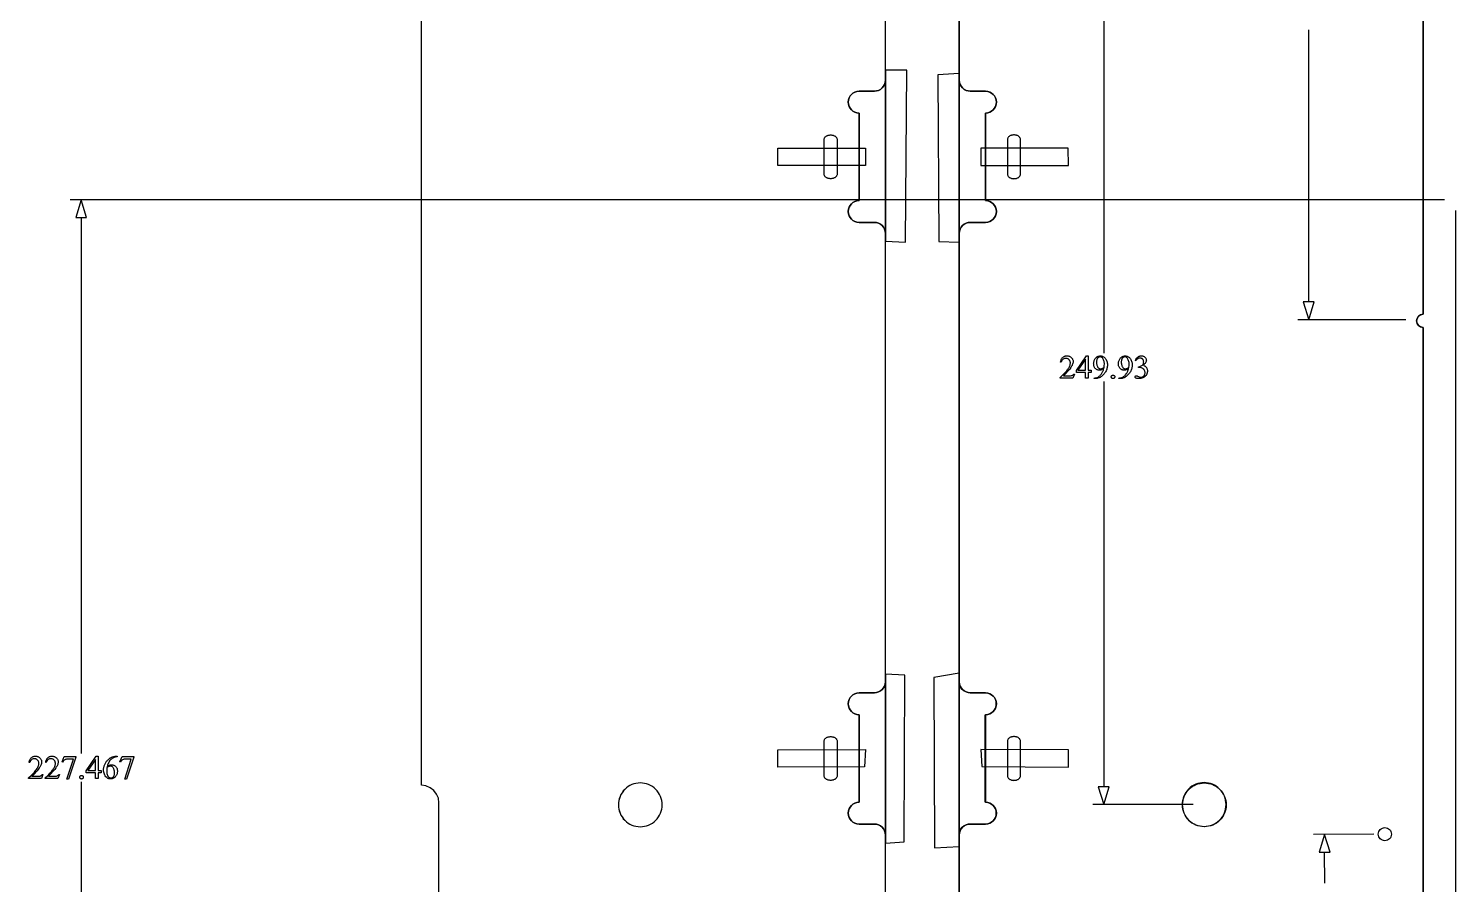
# Model space of a CAD drawing. Extents: x -326 to 246, y -295 to 240.
# Drawn here: x -326.1 to 0, y -156.5 to 39.1 of the extents above; entities that cross this region are included whole.
import ezdxf

# ---------------------------------------------------------------- set-up
doc = ezdxf.new("R2010")
doc.units = 0
doc.layers.add('DIMENSIONS', color=253, linetype='CONTINUOUS')
doc.layers.add('LAYER0', color=13, linetype='CONTINUOUS')

msp = doc.modelspace()

# ---------------------------------------------------------------- linework, layer by layer
at = {"layer": 'DIMENSIONS'}
for points in [[(-80.37, 107.65), (-80.37, -35.07)], [(-33.53, -23.38), (-33.53, 38.8)], [(-2.5, 0), (-316.53, 0)], [(-314.03, 0), (-315.28, -4.05)], [(-312.78, -4.05), (-314.03, 0)], [(0, -2.5), (0, -294.9)], [(-315.28, -4.05), (-312.78, -4.05)], [(-314.03, -4.05), (-314.03, -126.57)], [(-32.28, -23.38), (-34.78, -23.38)], [(-34.78, -23.38), (-33.53, -27.43)], [(-33.53, -27.43), (-32.28, -23.38)], [(-11.35, -27.43), (-36.03, -27.43)], [(-80.37, -41.53), (-80.37, -134.19)], [(-314.03, -133.02), (-314.03, -223.42)], [(-79.12, -134.19), (-81.62, -134.19)], [(-81.62, -134.19), (-80.37, -138.23)], [(-80.37, -138.23), (-79.12, -134.19)], [(-59.93, -138.23), (-82.87, -138.23)], [(-18.63, -145.01), (-32.42, -145.07)], [(-29.92, -145.06), (-31.15, -149.11)], [(-28.65, -149.1), (-29.92, -145.06)], [(-31.15, -149.11), (-28.65, -149.1)], [(-29.87, -156.19), (-29.9, -149.11)]]:
    msp.add_lwpolyline(points, dxfattribs=at)
for points in [[(-87.06, -39.84), (-87.41, -40.8), (-90.36, -40.8), (-90.36, -40.66), (-89.76, -40.1), (-89.5, -39.83), (-89.25, -39.59), (-89.04, -39.35), (-88.84, -39.13), (-88.68, -38.92), (-88.53, -38.72), (-88.41, -38.54), (-88.3, -38.36), (-88.21, -38.18), (-88.13, -38), (-88.07, -37.83), (-88.03, -37.67), (-88.01, -37.51), (-88, -37.35), (-88, -37.23), (-88.02, -37.12), (-88.04, -37.02), (-88.07, -36.92), (-88.11, -36.82), (-88.16, -36.73), (-88.22, -36.65), (-88.29, -36.57), (-88.37, -36.5), (-88.44, -36.43), (-88.53, -36.38), (-88.61, -36.34), (-88.7, -36.3), (-88.79, -36.28), (-88.89, -36.27), (-88.99, -36.26), (-89.17, -36.27), (-89.34, -36.31), (-89.5, -36.38), (-89.65, -36.48), (-89.72, -36.53), (-89.79, -36.6), (-89.85, -36.67), (-89.91, -36.74), (-90, -36.91), (-90.08, -37.11), (-90.22, -37.11), (-90.19, -36.94), (-90.16, -36.79), (-90.11, -36.64), (-90.06, -36.51), (-89.99, -36.38), (-89.92, -36.26), (-89.84, -36.16), (-89.75, -36.06), (-89.65, -35.98), (-89.54, -35.9), (-89.43, -35.84), (-89.32, -35.79), (-89.19, -35.75), (-89.07, -35.72), (-88.93, -35.7), (-88.79, -35.7), (-88.64, -35.7), (-88.5, -35.72), (-88.36, -35.75), (-88.23, -35.79), (-88.11, -35.85), (-87.99, -35.92), (-87.88, -36), (-87.78, -36.09), (-87.68, -36.19), (-87.6, -36.29), (-87.53, -36.4), (-87.47, -36.51), (-87.43, -36.63), (-87.39, -36.75), (-87.38, -36.88), (-87.37, -37.01), (-87.38, -37.2), (-87.41, -37.39), (-87.47, -37.58), (-87.55, -37.77), (-87.62, -37.92), (-87.7, -38.07), (-87.8, -38.23), (-87.9, -38.38), (-88.15, -38.7), (-88.43, -39.03), (-89.18, -39.84), (-89.42, -40.09), (-89.58, -40.24), (-88.27, -40.24), (-87.93, -40.24), (-87.71, -40.21), (-87.64, -40.2), (-87.56, -40.17), (-87.49, -40.14), (-87.42, -40.09), (-87.36, -40.04), (-87.3, -39.98), (-87.25, -39.92), (-87.2, -39.84)], [(-83.24, -38.96), (-83.24, -39.48), (-83.91, -39.48), (-83.91, -40.8), (-84.52, -40.8), (-84.52, -39.48), (-86.63, -39.48), (-86.63, -39.01), (-84.31, -35.7), (-83.91, -35.7), (-83.91, -38.96)], [(-82.58, -40.9), (-82.58, -40.77), (-82.34, -40.75), (-82.11, -40.71), (-81.89, -40.64), (-81.68, -40.54), (-81.58, -40.48), (-81.48, -40.42), (-81.38, -40.34), (-81.28, -40.25), (-81.18, -40.15), (-81.08, -40.04), (-80.89, -39.79), (-80.79, -39.65), (-80.71, -39.51), (-80.63, -39.37), (-80.56, -39.22), (-80.5, -39.08), (-80.44, -38.92), (-80.39, -38.77), (-80.35, -38.61), (-80.49, -38.69), (-80.63, -38.77), (-80.77, -38.83), (-80.9, -38.89), (-81.03, -38.93), (-81.16, -38.96), (-81.28, -38.97), (-81.4, -38.98), (-81.53, -38.97), (-81.65, -38.95), (-81.77, -38.92), (-81.89, -38.88), (-82, -38.82), (-82.1, -38.75), (-82.2, -38.67), (-82.3, -38.57), (-82.39, -38.47), (-82.46, -38.35), (-82.53, -38.23), (-82.58, -38.1), (-82.62, -37.96), (-82.65, -37.81), (-82.67, -37.65), (-82.68, -37.49), (-82.67, -37.33), (-82.65, -37.17), (-82.62, -37.02), (-82.58, -36.87), (-82.53, -36.72), (-82.46, -36.59), (-82.39, -36.45), (-82.3, -36.32), (-82.18, -36.17), (-82.06, -36.05), (-81.92, -35.94), (-81.78, -35.85), (-81.62, -35.78), (-81.46, -35.74), (-81.29, -35.71), (-81.12, -35.7), (-80.96, -35.7), (-80.82, -35.73), (-80.68, -35.77), (-80.54, -35.82), (-80.42, -35.9), (-80.29, -35.98), (-80.17, -36.09), (-80.06, -36.21), (-79.94, -36.37), (-79.83, -36.54), (-79.73, -36.72), (-79.66, -36.91), (-79.6, -37.11), (-79.56, -37.32), (-79.53, -37.53), (-79.52, -37.76), (-79.53, -37.97), (-79.55, -38.17), (-79.58, -38.37), (-79.63, -38.57), (-79.68, -38.76), (-79.75, -38.95), (-79.84, -39.13), (-79.93, -39.32), (-80.04, -39.49), (-80.16, -39.66), (-80.28, -39.82), (-80.42, -39.98), (-80.57, -40.12), (-80.73, -40.26), (-80.89, -40.39), (-81.07, -40.51), (-81.22, -40.6), (-81.38, -40.68), (-81.53, -40.75), (-81.69, -40.81), (-81.86, -40.85), (-82.02, -40.88), (-82.19, -40.9), (-82.37, -40.9)], [(-76.91, -40.9), (-76.91, -40.77), (-76.68, -40.75), (-76.45, -40.71), (-76.23, -40.64), (-76.02, -40.54), (-75.92, -40.48), (-75.82, -40.42), (-75.71, -40.34), (-75.61, -40.25), (-75.51, -40.15), (-75.42, -40.04), (-75.22, -39.79), (-75.13, -39.65), (-75.04, -39.51), (-74.97, -39.37), (-74.89, -39.22), (-74.83, -39.08), (-74.78, -38.92), (-74.73, -38.77), (-74.69, -38.61), (-74.83, -38.69), (-74.97, -38.77), (-75.1, -38.83), (-75.24, -38.89), (-75.37, -38.93), (-75.49, -38.96), (-75.61, -38.97), (-75.73, -38.98), (-75.86, -38.97), (-75.99, -38.95), (-76.11, -38.92), (-76.22, -38.88), (-76.33, -38.82), (-76.44, -38.75), (-76.54, -38.67), (-76.64, -38.57), (-76.72, -38.47), (-76.8, -38.35), (-76.86, -38.23), (-76.92, -38.1), (-76.96, -37.96), (-76.99, -37.81), (-77.01, -37.65), (-77.01, -37.49), (-77.01, -37.33), (-76.99, -37.17), (-76.96, -37.02), (-76.92, -36.87), (-76.86, -36.72), (-76.8, -36.59), (-76.72, -36.45), (-76.64, -36.32), (-76.52, -36.17), (-76.39, -36.05), (-76.26, -35.94), (-76.11, -35.85), (-75.96, -35.78), (-75.8, -35.74), (-75.63, -35.71), (-75.45, -35.7), (-75.3, -35.7), (-75.16, -35.73), (-75.02, -35.77), (-74.88, -35.82), (-74.75, -35.9), (-74.63, -35.98), (-74.51, -36.09), (-74.4, -36.21), (-74.27, -36.37), (-74.16, -36.54), (-74.07, -36.72), (-73.99, -36.91), (-73.93, -37.11), (-73.89, -37.32), (-73.87, -37.53), (-73.86, -37.76), (-73.87, -37.97), (-73.88, -38.17), (-73.92, -38.37), (-73.96, -38.57), (-74.02, -38.76), (-74.09, -38.95), (-74.17, -39.13), (-74.27, -39.32), (-74.38, -39.49), (-74.49, -39.66), (-74.62, -39.82), (-74.76, -39.98), (-74.91, -40.12), (-75.06, -40.26), (-75.23, -40.39), (-75.41, -40.51), (-75.56, -40.6), (-75.71, -40.68), (-75.87, -40.75), (-76.03, -40.81), (-76.19, -40.85), (-76.36, -40.88), (-76.53, -40.9), (-76.7, -40.9)], [(-73.15, -36.75), (-73.04, -36.51), (-72.91, -36.3), (-72.77, -36.12), (-72.69, -36.04), (-72.61, -35.97), (-72.53, -35.91), (-72.44, -35.85), (-72.34, -35.8), (-72.24, -35.77), (-72.14, -35.74), (-72.03, -35.71), (-71.92, -35.7), (-71.8, -35.7), (-71.65, -35.7), (-71.51, -35.72), (-71.39, -35.75), (-71.27, -35.79), (-71.16, -35.85), (-71.05, -35.92), (-70.96, -36), (-70.88, -36.09), (-70.77, -36.24), (-70.69, -36.39), (-70.67, -36.47), (-70.65, -36.55), (-70.64, -36.63), (-70.63, -36.71), (-70.64, -36.85), (-70.68, -36.99), (-70.73, -37.13), (-70.8, -37.27), (-70.9, -37.41), (-71.02, -37.55), (-71.16, -37.69), (-71.32, -37.84), (-71.1, -37.94), (-71, -38), (-70.91, -38.06), (-70.83, -38.13), (-70.75, -38.2), (-70.68, -38.27), (-70.62, -38.36), (-70.57, -38.44), (-70.52, -38.53), (-70.48, -38.62), (-70.44, -38.72), (-70.42, -38.82), (-70.4, -38.93), (-70.39, -39.03), (-70.39, -39.14), (-70.39, -39.3), (-70.41, -39.46), (-70.44, -39.61), (-70.49, -39.75), (-70.55, -39.89), (-70.62, -40.02), (-70.7, -40.15), (-70.8, -40.27), (-70.94, -40.41), (-71.1, -40.54), (-71.27, -40.65), (-71.46, -40.73), (-71.66, -40.8), (-71.88, -40.85), (-72.11, -40.88), (-72.36, -40.89), (-72.59, -40.88), (-72.78, -40.86), (-72.93, -40.82), (-73, -40.79), (-73.05, -40.76), (-73.13, -40.7), (-73.18, -40.63), (-73.22, -40.56), (-73.23, -40.49), (-73.22, -40.44), (-73.21, -40.39), (-73.18, -40.35), (-73.14, -40.31), (-73.1, -40.27), (-73.05, -40.25), (-72.99, -40.23), (-72.93, -40.22), (-72.84, -40.23), (-72.75, -40.25), (-72.64, -40.3), (-72.46, -40.39), (-72.27, -40.48), (-72.16, -40.53), (-72.01, -40.56), (-71.86, -40.57), (-71.77, -40.56), (-71.68, -40.55), (-71.6, -40.53), (-71.51, -40.49), (-71.43, -40.45), (-71.36, -40.4), (-71.28, -40.34), (-71.21, -40.28), (-71.14, -40.2), (-71.09, -40.12), (-71.04, -40.04), (-71, -39.96), (-70.97, -39.87), (-70.95, -39.78), (-70.94, -39.68), (-70.93, -39.59), (-70.94, -39.44), (-70.96, -39.3), (-71, -39.16), (-71.06, -39.02), (-71.11, -38.92), (-71.16, -38.84), (-71.21, -38.77), (-71.27, -38.71), (-71.36, -38.63), (-71.46, -38.57), (-71.57, -38.5), (-71.71, -38.44), (-71.84, -38.39), (-71.99, -38.35), (-72.13, -38.33), (-72.27, -38.32), (-72.39, -38.32), (-72.39, -38.21), (-72.24, -38.18), (-72.1, -38.14), (-71.95, -38.08), (-71.8, -38), (-71.67, -37.91), (-71.55, -37.81), (-71.45, -37.7), (-71.38, -37.58), (-71.32, -37.46), (-71.28, -37.33), (-71.25, -37.19), (-71.24, -37.05), (-71.25, -36.95), (-71.26, -36.87), (-71.28, -36.78), (-71.3, -36.7), (-71.34, -36.63), (-71.38, -36.56), (-71.43, -36.49), (-71.48, -36.43), (-71.54, -36.38), (-71.61, -36.33), (-71.68, -36.29), (-71.75, -36.26), (-71.83, -36.23), (-71.9, -36.21), (-71.99, -36.2), (-72.07, -36.2), (-72.21, -36.21), (-72.35, -36.24), (-72.48, -36.28), (-72.6, -36.35), (-72.72, -36.44), (-72.83, -36.54), (-72.93, -36.67), (-73.03, -36.81)], [(-84.52, -38.96), (-84.52, -36.47), (-86.27, -38.96)], [(-80.29, -38.33), (-80.24, -37.9), (-80.22, -37.57), (-80.23, -37.38), (-80.25, -37.19), (-80.29, -37), (-80.35, -36.79), (-80.41, -36.6), (-80.49, -36.43), (-80.58, -36.28), (-80.69, -36.16), (-80.81, -36.06), (-80.93, -35.99), (-81.06, -35.95), (-81.2, -35.94), (-81.28, -35.94), (-81.36, -35.95), (-81.43, -35.98), (-81.5, -36.01), (-81.58, -36.05), (-81.64, -36.1), (-81.71, -36.16), (-81.77, -36.23), (-81.83, -36.31), (-81.88, -36.4), (-81.92, -36.49), (-81.96, -36.6), (-81.98, -36.71), (-82, -36.84), (-82.02, -36.97), (-82.02, -37.11), (-82.01, -37.3), (-82, -37.48), (-81.97, -37.64), (-81.94, -37.8), (-81.89, -37.95), (-81.83, -38.09), (-81.77, -38.21), (-81.69, -38.33), (-81.63, -38.4), (-81.56, -38.46), (-81.5, -38.52), (-81.42, -38.56), (-81.35, -38.6), (-81.27, -38.62), (-81.19, -38.64), (-81.1, -38.64), (-81.01, -38.64), (-80.92, -38.62), (-80.81, -38.6), (-80.7, -38.56), (-80.59, -38.52), (-80.48, -38.46), (-80.38, -38.4)], [(-74.63, -38.33), (-74.58, -37.9), (-74.56, -37.57), (-74.57, -37.38), (-74.59, -37.19), (-74.63, -37), (-74.68, -36.79), (-74.75, -36.6), (-74.83, -36.43), (-74.92, -36.28), (-75.03, -36.16), (-75.14, -36.06), (-75.26, -35.99), (-75.4, -35.95), (-75.53, -35.94), (-75.61, -35.94), (-75.69, -35.95), (-75.77, -35.98), (-75.84, -36.01), (-75.91, -36.05), (-75.98, -36.1), (-76.05, -36.16), (-76.11, -36.23), (-76.17, -36.31), (-76.22, -36.4), (-76.26, -36.49), (-76.29, -36.6), (-76.32, -36.71), (-76.34, -36.84), (-76.35, -36.97), (-76.36, -37.11), (-76.35, -37.3), (-76.33, -37.48), (-76.31, -37.64), (-76.27, -37.8), (-76.23, -37.95), (-76.17, -38.09), (-76.1, -38.21), (-76.03, -38.33), (-75.97, -38.4), (-75.9, -38.46), (-75.83, -38.52), (-75.76, -38.56), (-75.68, -38.6), (-75.61, -38.62), (-75.52, -38.64), (-75.44, -38.64), (-75.35, -38.64), (-75.25, -38.62), (-75.15, -38.6), (-75.04, -38.56), (-74.92, -38.52), (-74.82, -38.46), (-74.72, -38.4)], [(-78.25, -40.08), (-78.17, -40.09), (-78.09, -40.11), (-78.03, -40.15), (-77.96, -40.2), (-77.91, -40.27), (-77.87, -40.34), (-77.85, -40.41), (-77.85, -40.49), (-77.85, -40.58), (-77.88, -40.65), (-77.91, -40.72), (-77.97, -40.78), (-78.03, -40.84), (-78.1, -40.87), (-78.17, -40.9), (-78.25, -40.9), (-78.34, -40.9), (-78.41, -40.87), (-78.48, -40.84), (-78.54, -40.78), (-78.6, -40.72), (-78.63, -40.65), (-78.66, -40.58), (-78.66, -40.49), (-78.66, -40.41), (-78.63, -40.33), (-78.6, -40.27), (-78.54, -40.2), (-78.48, -40.15), (-78.41, -40.11), (-78.34, -40.09)], [(-322.76, -131.33), (-323.11, -132.29), (-326.06, -132.29), (-326.06, -132.16), (-325.45, -131.59), (-325.19, -131.33), (-324.95, -131.08), (-324.73, -130.84), (-324.54, -130.62), (-324.37, -130.41), (-324.22, -130.22), (-324.1, -130.03), (-323.99, -129.85), (-323.9, -129.67), (-323.83, -129.5), (-323.77, -129.33), (-323.73, -129.16), (-323.7, -129), (-323.69, -128.84), (-323.7, -128.73), (-323.71, -128.62), (-323.73, -128.51), (-323.77, -128.41), (-323.81, -128.31), (-323.86, -128.22), (-323.92, -128.14), (-323.98, -128.06), (-324.06, -127.99), (-324.14, -127.93), (-324.22, -127.87), (-324.3, -127.83), (-324.39, -127.8), (-324.49, -127.77), (-324.58, -127.76), (-324.68, -127.75), (-324.86, -127.77), (-325.03, -127.81), (-325.19, -127.88), (-325.34, -127.97), (-325.41, -128.03), (-325.48, -128.09), (-325.54, -128.16), (-325.6, -128.24), (-325.7, -128.41), (-325.78, -128.6), (-325.91, -128.6), (-325.89, -128.44), (-325.85, -128.28), (-325.8, -128.14), (-325.75, -128), (-325.68, -127.87), (-325.61, -127.76), (-325.53, -127.65), (-325.44, -127.56), (-325.34, -127.47), (-325.24, -127.4), (-325.13, -127.33), (-325.01, -127.28), (-324.89, -127.24), (-324.76, -127.21), (-324.63, -127.2), (-324.49, -127.19), (-324.34, -127.2), (-324.19, -127.21), (-324.06, -127.25), (-323.93, -127.29), (-323.8, -127.34), (-323.69, -127.41), (-323.58, -127.49), (-323.47, -127.58), (-323.37, -127.68), (-323.29, -127.79), (-323.22, -127.89), (-323.16, -128.01), (-323.12, -128.12), (-323.09, -128.25), (-323.07, -128.37), (-323.06, -128.5), (-323.07, -128.69), (-323.11, -128.88), (-323.16, -129.07), (-323.24, -129.26), (-323.31, -129.41), (-323.4, -129.57), (-323.49, -129.72), (-323.6, -129.88), (-323.84, -130.2), (-324.12, -130.53), (-324.87, -131.33), (-325.11, -131.58), (-325.27, -131.74), (-323.97, -131.74), (-323.63, -131.73), (-323.41, -131.71), (-323.33, -131.69), (-323.25, -131.66), (-323.18, -131.63), (-323.12, -131.59), (-323.06, -131.54), (-323, -131.48), (-322.94, -131.41), (-322.89, -131.33)], [(-318.98, -131.33), (-319.33, -132.29), (-322.28, -132.29), (-322.28, -132.16), (-321.68, -131.59), (-321.41, -131.33), (-321.17, -131.08), (-320.96, -130.84), (-320.76, -130.62), (-320.59, -130.41), (-320.45, -130.22), (-320.32, -130.03), (-320.22, -129.85), (-320.12, -129.67), (-320.05, -129.5), (-319.99, -129.33), (-319.95, -129.16), (-319.93, -129), (-319.92, -128.84), (-319.92, -128.73), (-319.94, -128.62), (-319.96, -128.51), (-319.99, -128.41), (-320.03, -128.31), (-320.08, -128.22), (-320.14, -128.14), (-320.21, -128.06), (-320.28, -127.99), (-320.36, -127.93), (-320.44, -127.87), (-320.53, -127.83), (-320.62, -127.8), (-320.71, -127.77), (-320.81, -127.76), (-320.91, -127.75), (-321.09, -127.77), (-321.26, -127.81), (-321.42, -127.88), (-321.57, -127.97), (-321.64, -128.03), (-321.7, -128.09), (-321.77, -128.16), (-321.82, -128.24), (-321.92, -128.41), (-322, -128.6), (-322.14, -128.6), (-322.11, -128.44), (-322.07, -128.28), (-322.03, -128.14), (-321.97, -128), (-321.91, -127.87), (-321.84, -127.76), (-321.75, -127.65), (-321.66, -127.56), (-321.57, -127.47), (-321.46, -127.4), (-321.35, -127.33), (-321.23, -127.28), (-321.11, -127.24), (-320.98, -127.21), (-320.85, -127.2), (-320.71, -127.19), (-320.56, -127.2), (-320.42, -127.21), (-320.28, -127.25), (-320.15, -127.29), (-320.03, -127.34), (-319.91, -127.41), (-319.8, -127.49), (-319.69, -127.58), (-319.6, -127.68), (-319.52, -127.79), (-319.45, -127.89), (-319.39, -128.01), (-319.34, -128.12), (-319.31, -128.25), (-319.29, -128.37), (-319.29, -128.5), (-319.3, -128.69), (-319.33, -128.88), (-319.39, -129.07), (-319.46, -129.26), (-319.54, -129.41), (-319.62, -129.57), (-319.72, -129.72), (-319.82, -129.88), (-320.06, -130.2), (-320.35, -130.53), (-321.09, -131.33), (-321.34, -131.58), (-321.5, -131.74), (-320.19, -131.74), (-319.85, -131.73), (-319.63, -131.71), (-319.55, -131.69), (-319.48, -131.66), (-319.41, -131.63), (-319.34, -131.59), (-319.28, -131.54), (-319.22, -131.48), (-319.17, -131.41), (-319.12, -131.33)], [(-317.91, -127.29), (-315.23, -127.29), (-315.23, -127.43), (-316.89, -132.4), (-317.31, -132.4), (-315.81, -127.89), (-317.19, -127.89), (-317.38, -127.9), (-317.55, -127.92), (-317.68, -127.95), (-317.78, -127.99), (-317.93, -128.09), (-318.06, -128.21), (-318.18, -128.35), (-318.28, -128.52), (-318.39, -128.48)], [(-309.49, -130.45), (-309.49, -130.97), (-310.16, -130.97), (-310.16, -132.29), (-310.77, -132.29), (-310.77, -130.97), (-312.89, -130.97), (-312.89, -130.5), (-310.57, -127.19), (-310.16, -127.19), (-310.16, -130.45)], [(-310.77, -130.45), (-310.77, -127.97), (-312.52, -130.45)], [(-305.84, -127.19), (-305.84, -127.33), (-306.08, -127.36), (-306.28, -127.4), (-306.47, -127.45), (-306.64, -127.52), (-306.79, -127.6), (-306.94, -127.7), (-307.1, -127.83), (-307.25, -127.96), (-307.39, -128.12), (-307.52, -128.28), (-307.64, -128.45), (-307.74, -128.63), (-307.84, -128.82), (-307.92, -129.03), (-308, -129.26), (-308.07, -129.5), (-307.94, -129.42), (-307.81, -129.34), (-307.68, -129.28), (-307.54, -129.23), (-307.41, -129.19), (-307.28, -129.16), (-307.14, -129.14), (-307.01, -129.14), (-306.88, -129.14), (-306.76, -129.16), (-306.64, -129.2), (-306.53, -129.24), (-306.42, -129.3), (-306.32, -129.37), (-306.22, -129.45), (-306.12, -129.55), (-306.03, -129.66), (-305.95, -129.77), (-305.89, -129.89), (-305.84, -130.02), (-305.8, -130.16), (-305.77, -130.3), (-305.75, -130.45), (-305.74, -130.61), (-305.75, -130.77), (-305.77, -130.92), (-305.8, -131.07), (-305.84, -131.21), (-305.89, -131.35), (-305.96, -131.49), (-306.03, -131.62), (-306.12, -131.76), (-306.24, -131.9), (-306.37, -132.03), (-306.51, -132.14), (-306.65, -132.23), (-306.81, -132.29), (-306.97, -132.34), (-307.15, -132.37), (-307.33, -132.38), (-307.46, -132.38), (-307.58, -132.36), (-307.7, -132.33), (-307.81, -132.3), (-307.91, -132.25), (-308.01, -132.19), (-308.11, -132.12), (-308.2, -132.04), (-308.37, -131.87), (-308.51, -131.69), (-308.63, -131.49), (-308.73, -131.29), (-308.8, -131.07), (-308.86, -130.83), (-308.89, -130.59), (-308.9, -130.33), (-308.9, -130.17), (-308.89, -130), (-308.87, -129.84), (-308.84, -129.68), (-308.8, -129.52), (-308.75, -129.36), (-308.7, -129.21), (-308.63, -129.06), (-308.56, -128.91), (-308.49, -128.76), (-308.4, -128.62), (-308.31, -128.49), (-308.21, -128.35), (-308.1, -128.23), (-307.99, -128.1), (-307.87, -127.98), (-307.62, -127.77), (-307.38, -127.59), (-307.26, -127.52), (-307.14, -127.45), (-307.02, -127.4), (-306.91, -127.35), (-306.68, -127.28), (-306.47, -127.23), (-306.26, -127.2), (-306.06, -127.19)], [(-308.14, -129.77), (-308.19, -130.22), (-308.2, -130.58), (-308.19, -130.76), (-308.17, -130.94), (-308.13, -131.14), (-308.07, -131.34), (-308, -131.54), (-307.91, -131.72), (-307.8, -131.87), (-307.68, -132), (-307.58, -132.08), (-307.47, -132.13), (-307.36, -132.16), (-307.23, -132.18), (-307.15, -132.17), (-307.07, -132.16), (-306.99, -132.13), (-306.92, -132.1), (-306.85, -132.06), (-306.78, -132.01), (-306.72, -131.94), (-306.65, -131.87), (-306.59, -131.79), (-306.54, -131.71), (-306.5, -131.61), (-306.46, -131.51), (-306.44, -131.39), (-306.42, -131.27), (-306.4, -131.15), (-306.4, -131.01), (-306.4, -130.86), (-306.42, -130.71), (-306.43, -130.56), (-306.46, -130.42), (-306.5, -130.29), (-306.54, -130.16), (-306.59, -130.04), (-306.65, -129.92), (-306.72, -129.81), (-306.79, -129.72), (-306.87, -129.64), (-306.95, -129.57), (-307.05, -129.52), (-307.14, -129.49), (-307.25, -129.47), (-307.36, -129.46), (-307.51, -129.47), (-307.66, -129.52), (-307.86, -129.61)], [(-304.69, -127.29), (-302.01, -127.29), (-302.01, -127.43), (-303.68, -132.4), (-304.09, -132.4), (-302.6, -127.89), (-303.97, -127.89), (-304.17, -127.9), (-304.33, -127.92), (-304.46, -127.95), (-304.57, -127.99), (-304.71, -128.09), (-304.85, -128.21), (-304.96, -128.35), (-305.06, -128.52), (-305.17, -128.48)], [(-313.95, -131.58), (-313.86, -131.59), (-313.79, -131.61), (-313.72, -131.65), (-313.66, -131.7), (-313.6, -131.76), (-313.57, -131.83), (-313.55, -131.91), (-313.54, -131.99), (-313.55, -132.07), (-313.57, -132.14), (-313.61, -132.21), (-313.66, -132.28), (-313.72, -132.33), (-313.79, -132.37), (-313.87, -132.39), (-313.95, -132.4), (-314.03, -132.39), (-314.1, -132.37), (-314.17, -132.33), (-314.24, -132.28), (-314.29, -132.21), (-314.33, -132.14), (-314.35, -132.07), (-314.36, -131.99), (-314.35, -131.9), (-314.33, -131.83), (-314.29, -131.76), (-314.24, -131.7), (-314.17, -131.64), (-314.1, -131.61), (-314.03, -131.59)]]:
    msp.add_lwpolyline(points, close=True, dxfattribs=at)
at = {"layer": 'LAYER0'}
msp.add_lwpolyline([(-130.28, 232.5), (-130.28, -227.47), (-236.28, -227.47), (-236.28, -167.24), (-235.24, -167.11), (-234.28, -166.71), (-233.45, -166.07), (-232.81, -165.24), (-232.41, -164.28), (-232.28, -163.24), (-232.28, -137.84), (-232.41, -136.81), (-232.81, -135.84), (-233.45, -135.01), (-234.28, -134.38), (-235.24, -133.98), (-236.28, -133.84), (-236.28, 172.76)], dxfattribs=at)
msp.add_lwpolyline([(-130.28, 232.5), (-130.28, -227.47), (-236.28, -227.47), (-236.28, -167.24), (-235.24, -167.11), (-234.28, -166.71), (-233.45, -166.07), (-232.81, -165.24), (-232.41, -164.28), (-232.28, -163.24), (-232.28, -137.84), (-232.41, -136.81), (-232.81, -135.84), (-233.45, -135.01), (-234.28, -134.38), (-235.24, -133.98), (-236.28, -133.84), (-236.28, 172.76)], dxfattribs=at)
msp.add_lwpolyline([(-130.28, 232.5), (-130.28, -227.47), (-236.28, -227.47), (-236.28, -167.24), (-235.24, -167.11), (-234.28, -166.71), (-233.45, -166.07), (-232.81, -165.24), (-232.41, -164.28), (-232.28, -163.24), (-232.28, -137.84), (-232.41, -136.81), (-232.81, -135.84), (-233.45, -135.01), (-234.28, -134.38), (-235.24, -133.98), (-236.28, -133.84), (-236.28, 172.76)], dxfattribs=at)
msp.add_lwpolyline([(-130.28, 232.5), (-130.28, -227.47), (-236.28, -227.47), (-236.28, -167.24), (-235.24, -167.11), (-234.28, -166.71), (-233.45, -166.07), (-232.81, -165.24), (-232.41, -164.28), (-232.28, -163.24), (-232.28, -137.84), (-232.41, -136.81), (-232.81, -135.84), (-233.45, -135.01), (-234.28, -134.38), (-235.24, -133.98), (-236.28, -133.84), (-236.28, 172.76)], dxfattribs=at)
for points in [[(-113.38, -227.5), (-113.38, 232.5), (-7.38, 232.5), (-7.38, -26.2, 1), (-7.38, -29.2), (-7.38, -227.5)], [(-113.38, -227.5), (-113.38, 232.5), (-7.38, 232.5), (-7.38, -26.2, 1), (-7.38, -29.2), (-7.38, -227.5)], [(-113.37, -227.5), (-113.37, 232.5), (-60.37, 232.5), (-7.37, 232.5), (-7.37, -26.2, 1), (-7.37, -29.2), (-7.37, -227.5)], [(-113.37, -227.5), (-113.37, 232.5), (-60.37, 232.5), (-7.37, 232.5), (-7.37, -26.2, 1), (-7.37, -29.2), (-7.37, -227.5)], [(-113.37, -227.5), (-113.37, 232.5), (-60.37, 232.5), (-7.37, 232.5), (-7.37, -26.2, 1), (-7.37, -29.2), (-7.37, -227.5)], [(-113.37, -227.5), (-113.37, 232.5), (-60.37, 232.5), (-7.37, 232.5), (-7.37, -26.2, 1), (-7.37, -29.2), (-7.37, -227.5)], [(-132.77, -5.2, -0.414214), (-130.27, -7.7), (-130.27, -9.5), (-125.66, -9.68), (-125.36, 29.6), (-130.27, 29.6), (-130.27, 27.3, -0.414214), (-132.77, 24.8), (-136.27, 24.8, 1), (-136.27, 19.8), (-136.27, -0.2, 1), (-136.27, -5.2)], [(-132.77, -5.2, -0.414214), (-130.27, -7.7), (-130.27, -9.5), (-125.66, -9.68), (-125.36, 29.6), (-130.27, 29.6), (-130.27, 27.3, -0.414214), (-132.77, 24.8), (-136.27, 24.8, 1), (-136.27, 19.8), (-136.27, -0.2, 1), (-136.27, -5.2)], [(-132.77, -5.2, -0.414214), (-130.27, -7.7), (-130.27, -9.5), (-125.66, -9.68), (-125.36, 29.6), (-130.27, 29.6), (-130.27, 27.3, -0.414214), (-132.77, 24.8), (-136.27, 24.8, 1), (-136.27, 19.8), (-136.27, -0.2, 1), (-136.27, -5.2)], [(-132.77, -5.2, -0.414214), (-130.27, -7.7), (-130.27, -9.5), (-125.66, -9.68), (-125.36, 29.6), (-130.27, 29.6), (-130.27, 27.3, -0.414214), (-132.77, 24.8), (-136.27, 24.8, 1), (-136.27, 19.8), (-136.27, -0.2, 1), (-136.27, -5.2)], [(-132.77, 24.8, 0.414214), (-130.27, 27.3), (-130.27, -7.7, 0.414214), (-132.77, -5.2), (-136.27, -5.2, -1), (-136.27, -0.2), (-136.27, 19.8, -1), (-136.27, 24.8)], [(-110.89, 24.8, -0.414214), (-113.39, 27.3), (-113.39, 28.85), (-118.25, 28.51), (-118.08, -9.53), (-113.39, -9.68), (-113.39, -7.7, -0.414214), (-110.89, -5.2), (-107.39, -5.2, 1), (-107.39, -0.2), (-107.39, 19.8, 1), (-107.39, 24.8)], [(-110.89, 24.8, -0.414214), (-113.39, 27.3), (-113.39, 28.85), (-118.25, 28.51), (-118.08, -9.53), (-113.39, -9.68), (-113.39, -7.7, -0.414214), (-110.89, -5.2), (-107.39, -5.2, 1), (-107.39, -0.2), (-107.39, 19.8, 1), (-107.39, 24.8)], [(-110.89, 24.8, -0.414214), (-113.39, 27.3), (-113.39, 28.85), (-118.25, 28.51), (-118.08, -9.53), (-113.39, -9.68), (-113.39, -7.7, -0.414214), (-110.89, -5.2), (-107.39, -5.2, 1), (-107.39, -0.2), (-107.39, 19.8, 1), (-107.39, 24.8)], [(-110.89, 24.8, -0.414214), (-113.39, 27.3), (-113.39, 28.85), (-118.25, 28.51), (-118.08, -9.53), (-113.39, -9.68), (-113.39, -7.7, -0.414214), (-110.89, -5.2), (-107.39, -5.2, 1), (-107.39, -0.2), (-107.39, 19.8, 1), (-107.39, 24.8)], [(-110.88, 24.8, -0.414214), (-113.38, 27.3), (-113.38, -7.7, -0.414214), (-110.88, -5.2), (-107.38, -5.2, 1), (-107.38, -0.2), (-107.38, 19.8, 1), (-107.38, 24.8)], [(-110.88, 24.8, -0.414214), (-113.38, 27.3), (-113.38, -7.7, -0.414214), (-110.88, -5.2), (-107.38, -5.2, 1), (-107.38, -0.2), (-107.38, 19.8, 1), (-107.38, 24.8)], [(-132.77, -142.7, -0.414214), (-130.27, -145.2), (-130.27, -147.06), (-125.98, -146.75), (-125.82, -108.7), (-130.27, -108.42), (-130.27, -110.2, -0.414214), (-132.77, -112.7), (-136.27, -112.7, 1), (-136.27, -117.7), (-136.27, -137.7, 1), (-136.27, -142.7)], [(-132.77, -142.7, -0.414214), (-130.27, -145.2), (-130.27, -147.06), (-125.98, -146.75), (-125.82, -108.7), (-130.27, -108.42), (-130.27, -110.2, -0.414214), (-132.77, -112.7), (-136.27, -112.7, 1), (-136.27, -117.7), (-136.27, -137.7, 1), (-136.27, -142.7)], [(-132.77, -142.7, -0.414214), (-130.27, -145.2), (-130.27, -147.06), (-125.98, -146.75), (-125.82, -108.7), (-130.27, -108.42), (-130.27, -110.2, -0.414214), (-132.77, -112.7), (-136.27, -112.7, 1), (-136.27, -117.7), (-136.27, -137.7, 1), (-136.27, -142.7)], [(-132.77, -142.7, -0.414214), (-130.27, -145.2), (-130.27, -147.06), (-125.98, -146.75), (-125.82, -108.7), (-130.27, -108.42), (-130.27, -110.2, -0.414214), (-132.77, -112.7), (-136.27, -112.7, 1), (-136.27, -117.7), (-136.27, -137.7, 1), (-136.27, -142.7)], [(-132.77, -112.7, 0.414214), (-130.27, -110.2), (-130.27, -145.2, 0.414214), (-132.77, -142.7), (-136.27, -142.7, -1), (-136.27, -137.7), (-136.27, -117.7, -1), (-136.27, -112.7)], [(-110.93, -112.7, -0.414214), (-113.43, -110.2), (-113.4, -108.23), (-119.17, -109.17), (-119.02, -148.14), (-113.37, -147.83), (-113.43, -145.2, -0.414214), (-110.93, -142.7), (-107.43, -142.7, 1), (-107.43, -137.7), (-107.43, -117.7, 1), (-107.43, -112.7)], [(-110.93, -112.7, -0.414214), (-113.43, -110.2), (-113.4, -108.23), (-119.17, -109.17), (-119.02, -148.14), (-113.37, -147.83), (-113.43, -145.2, -0.414214), (-110.93, -142.7), (-107.43, -142.7, 1), (-107.43, -137.7), (-107.43, -117.7, 1), (-107.43, -112.7)], [(-110.93, -112.7, -0.414214), (-113.43, -110.2), (-113.4, -108.23), (-119.17, -109.17), (-119.02, -148.14), (-113.37, -147.83), (-113.43, -145.2, -0.414214), (-110.93, -142.7), (-107.43, -142.7, 1), (-107.43, -137.7), (-107.43, -117.7, 1), (-107.43, -112.7)], [(-110.93, -112.7, -0.414214), (-113.43, -110.2), (-113.4, -108.23), (-119.17, -109.17), (-119.02, -148.14), (-113.37, -147.83), (-113.43, -145.2, -0.414214), (-110.93, -142.7), (-107.43, -142.7, 1), (-107.43, -137.7), (-107.43, -117.7, 1), (-107.43, -112.7)], [(-110.88, -112.7, -0.414214), (-113.38, -110.2), (-113.38, -145.2, -0.414214), (-110.88, -142.7), (-107.38, -142.7, 1), (-107.38, -137.7), (-107.38, -117.7, 1), (-107.38, -112.7)], [(-110.88, -112.7, -0.414214), (-113.38, -110.2), (-113.38, -145.2, -0.414214), (-110.88, -142.7), (-107.38, -142.7, 1), (-107.38, -137.7), (-107.38, -117.7, 1), (-107.38, -112.7)], [(-186.28, -133.3, 0.414214), (-191.28, -138.3, 0.414214), (-186.28, -143.3, 0.414214), (-181.28, -138.3, 0.414214)], [(-186.28, -133.3, 0.414214), (-191.28, -138.3, 0.414214), (-186.28, -143.3, 0.414214), (-181.28, -138.3, 0.414214)], [(-186.28, -133.3, 0.414214), (-191.28, -138.3, 0.414214), (-186.28, -143.3, 0.414214), (-181.28, -138.3, 0.414214)], [(-186.28, -133.3, 0.414214), (-191.28, -138.3, 0.414214), (-186.28, -143.3, 0.414214), (-181.28, -138.3, 0.414214)], [(-186.27, -133.3, 0.414214), (-191.27, -138.3, 0.414214), (-186.27, -143.3, 0.414214), (-181.27, -138.3, 0.414214)], [(-57.43, -133.23, 0.414214), (-62.43, -138.23, 0.414214), (-57.43, -143.23, 0.414214), (-52.43, -138.23, 0.414214)], [(-57.43, -133.23, 0.414214), (-62.43, -138.23, 0.414214), (-57.43, -143.23, 0.414214), (-52.43, -138.23, 0.414214)], [(-57.43, -133.23, 0.414214), (-62.43, -138.23, 0.414214), (-57.43, -143.23, 0.414214), (-52.43, -138.23, 0.414214)], [(-57.43, -133.23, 0.414214), (-62.43, -138.23, 0.414214), (-57.43, -143.23, 0.414214), (-52.43, -138.23, 0.414214)], [(-57.43, -133.23, 0.414214), (-62.43, -138.23, 0.414214), (-57.43, -143.23, 0.414214), (-52.43, -138.23, 0.414214)], [(-57.43, -133.23, 0.414214), (-62.43, -138.23, 0.414214), (-57.43, -143.23, 0.414214), (-52.43, -138.23, 0.414214)], [(-57.43, -133.23, 0.414214), (-62.43, -138.23, 0.414214), (-57.43, -143.23, 0.414214), (-52.43, -138.23, 0.414214)], [(-57.43, -133.23, 0.414214), (-62.43, -138.23, 0.414214), (-57.43, -143.23, 0.414214), (-52.43, -138.23, 0.414214)], [(-57.38, -133.3, -0.414214), (-52.38, -138.3, -0.414214), (-57.38, -143.3, -0.414214), (-62.38, -138.3, -0.414214)], [(-57.38, -133.3, -0.414214), (-52.38, -138.3, -0.414214), (-57.38, -143.3, -0.414214), (-62.38, -138.3, -0.414214)], [(-16.13, -143.5, -0.414214), (-14.63, -145, -0.414214), (-16.13, -146.5, -0.414214), (-17.63, -145, -0.414214)]]:
    msp.add_lwpolyline(points, format="xyb", close=True, dxfattribs=at)
for points in [[(-7.38, -227.47), (-7.38, -29.2, -1), (-7.38, -26.2), (-7.38, 232.5)], [(-113.38, 129.8), (-113.38, 27.3, 0.414214), (-110.88, 24.8), (-107.38, 24.8, -1), (-107.38, 19.8), (-107.38, -0.2, -1), (-107.38, -5.2), (-110.88, -5.2, 0.414214), (-113.38, -7.7), (-113.38, -110.2, 0.414214), (-110.88, -112.7), (-107.38, -112.7, -1), (-107.38, -117.7), (-107.38, -137.7, -1), (-107.38, -142.7), (-110.88, -142.7, 0.414214), (-113.38, -145.2), (-113.38, -227.47)]]:
    msp.add_lwpolyline(points, format="xyb", dxfattribs=at)
for points in [[(-144.28, 13.64), (-144.27, 13.78), (-144.24, 13.91), (-144.2, 14.04), (-144.15, 14.15), (-144.08, 14.25), (-144, 14.35), (-143.91, 14.43), (-143.81, 14.51), (-143.7, 14.58), (-143.58, 14.63), (-143.46, 14.68), (-143.33, 14.72), (-143.19, 14.76), (-143.06, 14.78), (-142.92, 14.79), (-142.78, 14.8), (-142.64, 14.79), (-142.5, 14.78), (-142.36, 14.76), (-142.23, 14.72), (-142.1, 14.68), (-141.97, 14.63), (-141.85, 14.58), (-141.74, 14.51), (-141.64, 14.43), (-141.55, 14.35), (-141.47, 14.25), (-141.4, 14.15), (-141.35, 14.04), (-141.31, 13.91), (-141.28, 13.78), (-141.28, 13.64), (-141.28, 5.95), (-141.28, 5.81), (-141.31, 5.68), (-141.35, 5.56), (-141.4, 5.45), (-141.47, 5.34), (-141.55, 5.25), (-141.64, 5.16), (-141.74, 5.09), (-141.85, 5.02), (-141.97, 4.96), (-142.1, 4.91), (-142.23, 4.87), (-142.36, 4.84), (-142.5, 4.82), (-142.64, 4.8), (-142.78, 4.8), (-142.92, 4.8), (-143.06, 4.82), (-143.19, 4.84), (-143.33, 4.87), (-143.46, 4.91), (-143.58, 4.96), (-143.7, 5.02), (-143.81, 5.09), (-143.91, 5.16), (-144, 5.25), (-144.08, 5.34), (-144.15, 5.45), (-144.2, 5.56), (-144.24, 5.68), (-144.27, 5.81), (-144.28, 5.95)], [(-99.38, 13.65), (-99.39, 13.78), (-99.41, 13.92), (-99.45, 14.04), (-99.51, 14.15), (-99.58, 14.25), (-99.66, 14.35), (-99.75, 14.43), (-99.85, 14.51), (-99.96, 14.58), (-100.07, 14.64), (-100.2, 14.69), (-100.33, 14.73), (-100.46, 14.76), (-100.6, 14.78), (-100.74, 14.79), (-100.88, 14.8), (-101.02, 14.79), (-101.16, 14.78), (-101.3, 14.76), (-101.43, 14.73), (-101.56, 14.69), (-101.68, 14.64), (-101.8, 14.58), (-101.91, 14.51), (-102.01, 14.43), (-102.1, 14.35), (-102.18, 14.25), (-102.25, 14.15), (-102.3, 14.04), (-102.34, 13.92), (-102.37, 13.78), (-102.38, 13.65), (-102.38, 5.95), (-102.37, 5.81), (-102.34, 5.68), (-102.3, 5.56), (-102.25, 5.45), (-102.18, 5.35), (-102.1, 5.25), (-102.01, 5.17), (-101.91, 5.09), (-101.8, 5.02), (-101.68, 4.96), (-101.56, 4.91), (-101.43, 4.87), (-101.3, 4.84), (-101.16, 4.82), (-101.02, 4.81), (-100.88, 4.8), (-100.74, 4.81), (-100.6, 4.82), (-100.46, 4.84), (-100.33, 4.87), (-100.2, 4.91), (-100.07, 4.96), (-99.96, 5.02), (-99.85, 5.09), (-99.75, 5.17), (-99.66, 5.25), (-99.58, 5.35), (-99.51, 5.45), (-99.45, 5.56), (-99.41, 5.68), (-99.39, 5.81), (-99.38, 5.95)], [(-134.83, 7.8), (-154.83, 7.8), (-154.83, 11.8), (-134.83, 11.8)], [(-108.43, 7.8), (-88.43, 7.8), (-88.51, 11.78), (-108.43, 11.8)], [(-144.28, -123.86), (-144.27, -123.72), (-144.24, -123.59), (-144.2, -123.46), (-144.15, -123.35), (-144.08, -123.25), (-144, -123.15), (-143.91, -123.07), (-143.81, -122.99), (-143.7, -122.92), (-143.58, -122.87), (-143.46, -122.82), (-143.33, -122.78), (-143.19, -122.74), (-143.06, -122.72), (-142.92, -122.71), (-142.78, -122.7), (-142.64, -122.71), (-142.5, -122.72), (-142.36, -122.74), (-142.23, -122.78), (-142.1, -122.82), (-141.97, -122.87), (-141.85, -122.92), (-141.74, -122.99), (-141.64, -123.07), (-141.55, -123.15), (-141.47, -123.25), (-141.4, -123.35), (-141.35, -123.46), (-141.31, -123.59), (-141.28, -123.72), (-141.28, -123.86), (-141.28, -131.55), (-141.28, -131.69), (-141.31, -131.82), (-141.35, -131.94), (-141.4, -132.05), (-141.47, -132.16), (-141.55, -132.25), (-141.64, -132.34), (-141.74, -132.41), (-141.85, -132.48), (-141.97, -132.54), (-142.1, -132.59), (-142.23, -132.63), (-142.36, -132.66), (-142.5, -132.68), (-142.64, -132.7), (-142.78, -132.7), (-142.92, -132.7), (-143.06, -132.68), (-143.19, -132.66), (-143.33, -132.63), (-143.46, -132.59), (-143.58, -132.54), (-143.7, -132.48), (-143.81, -132.41), (-143.91, -132.34), (-144, -132.25), (-144.08, -132.16), (-144.15, -132.05), (-144.2, -131.94), (-144.24, -131.82), (-144.27, -131.69), (-144.28, -131.55)], [(-99.38, -123.85), (-99.39, -123.72), (-99.41, -123.58), (-99.45, -123.46), (-99.51, -123.35), (-99.58, -123.25), (-99.66, -123.15), (-99.75, -123.07), (-99.85, -122.99), (-99.96, -122.92), (-100.07, -122.86), (-100.2, -122.81), (-100.33, -122.77), (-100.46, -122.74), (-100.6, -122.72), (-100.74, -122.71), (-100.88, -122.7), (-101.02, -122.71), (-101.16, -122.72), (-101.3, -122.74), (-101.43, -122.77), (-101.56, -122.81), (-101.68, -122.86), (-101.8, -122.92), (-101.91, -122.99), (-102.01, -123.07), (-102.1, -123.15), (-102.18, -123.25), (-102.25, -123.35), (-102.3, -123.46), (-102.34, -123.58), (-102.37, -123.72), (-102.38, -123.85), (-102.38, -131.55), (-102.37, -131.69), (-102.34, -131.82), (-102.3, -131.94), (-102.25, -132.05), (-102.18, -132.15), (-102.1, -132.25), (-102.01, -132.33), (-101.91, -132.41), (-101.8, -132.48), (-101.68, -132.54), (-101.56, -132.59), (-101.43, -132.63), (-101.3, -132.66), (-101.16, -132.68), (-101.02, -132.69), (-100.88, -132.7), (-100.74, -132.69), (-100.6, -132.68), (-100.46, -132.66), (-100.33, -132.63), (-100.2, -132.59), (-100.07, -132.54), (-99.96, -132.48), (-99.85, -132.41), (-99.75, -132.33), (-99.66, -132.25), (-99.58, -132.15), (-99.51, -132.05), (-99.45, -131.94), (-99.41, -131.82), (-99.39, -131.69), (-99.38, -131.55)], [(-135, -129.58), (-154.83, -129.72), (-154.83, -125.72), (-134.83, -125.63)], [(-108.25, -129.57), (-88.43, -129.7), (-88.43, -125.7), (-108.43, -125.69)]]:
    msp.add_lwpolyline(points, close=True, dxfattribs=at)

doc.saveas('drawing.dxf')
